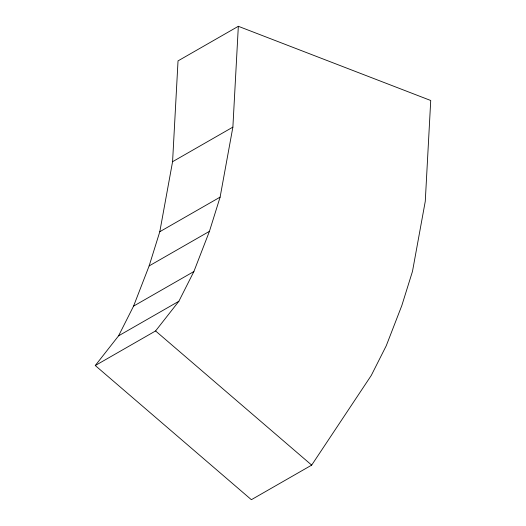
<?xml version="1.0" encoding="UTF-8"?>
<svg xmlns="http://www.w3.org/2000/svg" width="526" height="526" viewBox="0 0 526 526"><rect width="100%" height="100%" fill="white"/><g stroke="black" fill="none" stroke-linecap="round" stroke-linejoin="round"><path stroke-width="0.79" d="M172.574 161.706L178.031 60.884L238.337 26.3L430.728 100.499L425.271 201.32L412.496 271.331L401.831 305.534L386.268 345.733L371.271 375.446L311.681 465.115L251.375 499.7L95.272 365.537L118.574 335.831L133.571 306.119L149.134 265.919L159.799 231.716L172.574 161.706L232.88 127.121L238.337 26.3M95.272 365.537L155.578 330.953L178.879 301.247L193.877 271.534L209.44 231.335L220.105 197.132L232.88 127.121M159.799 231.716L220.105 197.132M149.134 265.919L209.44 231.335M133.571 306.119L193.877 271.534M118.574 335.831L178.879 301.247M155.578 330.953L311.681 465.115"/></g></svg>
